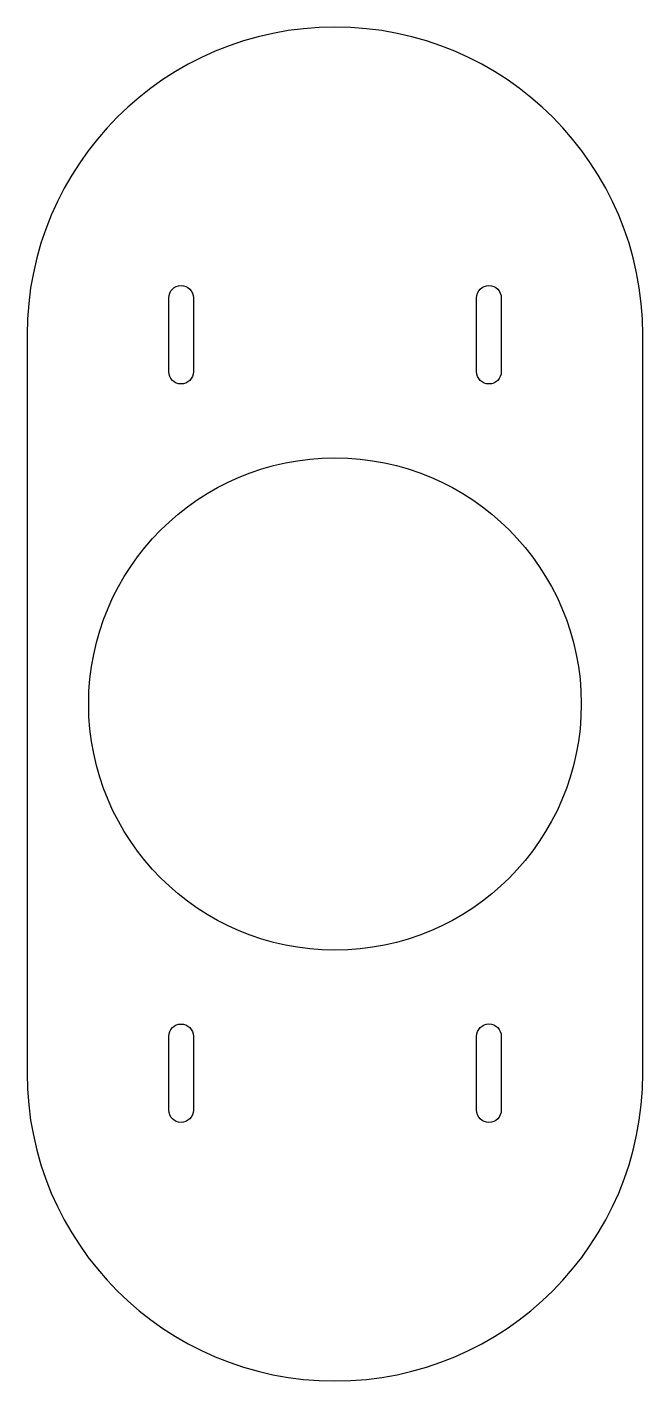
# Model space of a CAD drawing. Header units: inches. Extents: x 0.34 to 1.33, y 5.77 to 7.93.
import ezdxf

# ---------------------------------------------------------------- set-up
doc = ezdxf.new("R2010")
doc.units = ezdxf.units.IN
doc.header["$MEASUREMENT"] = 0

msp = doc.modelspace()

# ---------------------------------------------------------------- linework, layer by layer
for points in [[(0.3445, 7.441), (0.3445, 6.2599, 1), (1.3287, 6.2599), (1.3287, 7.441, 1)], [(0.5709, 7.5001, -1), (0.6102, 7.5001), (0.6102, 7.382, -1), (0.5709, 7.382)], [(1.063, 7.5001, -1), (1.1024, 7.5001), (1.1024, 7.382, -1), (1.063, 7.382)], [(0.5709, 6.319, -1), (0.6102, 6.319), (0.6102, 6.2009, -1), (0.5709, 6.2009)], [(1.063, 6.319, -1), (1.1024, 6.319), (1.1024, 6.2009, -1), (1.063, 6.2009)]]:
    msp.add_lwpolyline(points, format="xyb", close=True)
msp.add_circle((0.8366, 6.8505), 0.3937)

doc.saveas('drawing.dxf')
